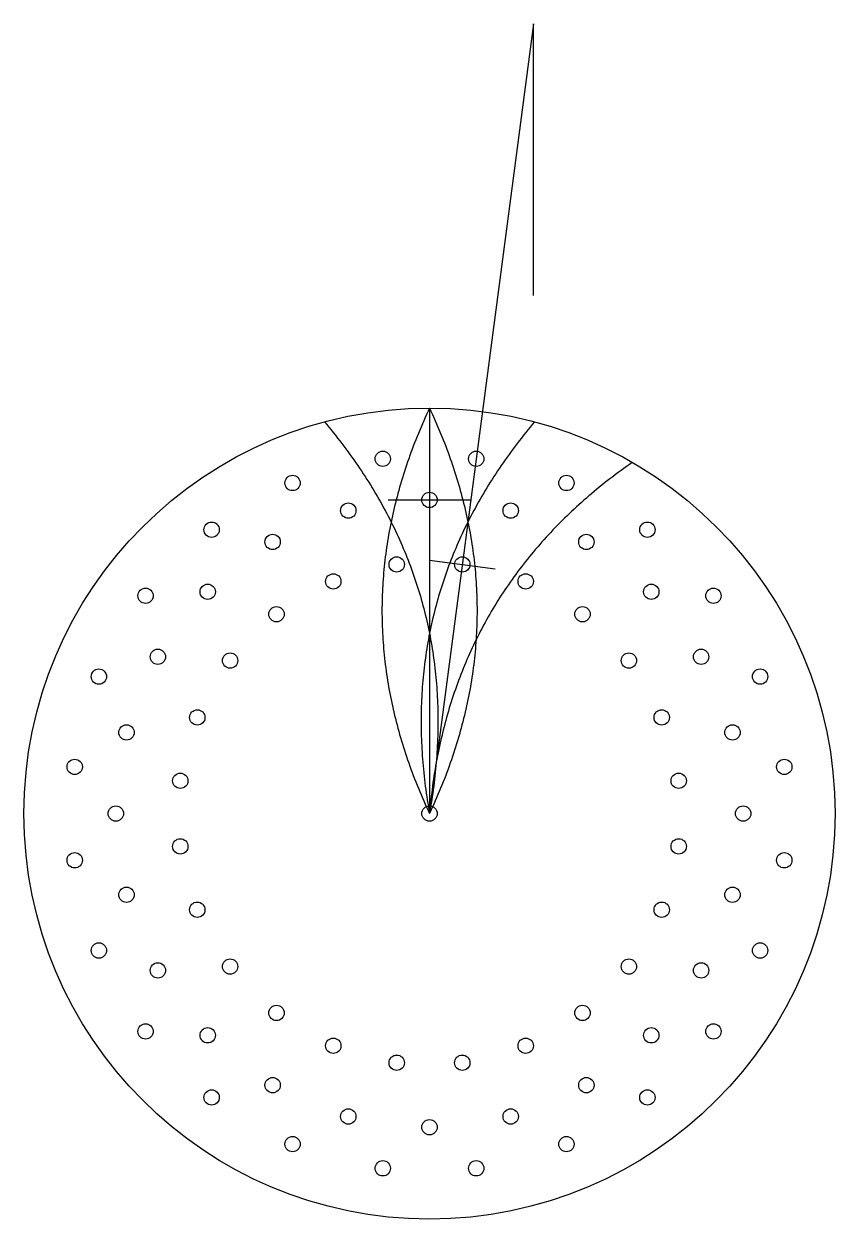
# Model space of a CAD drawing. Header units: millimetres. Extents: x -320 to 320, y -320 to 623.
import ezdxf

# ---------------------------------------------------------------- set-up
doc = ezdxf.new("R2010")
doc.units = ezdxf.units.MM
doc.layers.get('0').update_dxf_attribs({"linetype": 'CONTINUOUS'})

msp = doc.modelspace()

# ---------------------------------------------------------------- linework, layer by layer
for p, q in [((82.04, 623.13), (0, 0)), ((82.04, 408.75), (82.04, 623.13)), ((0, 320), (0, 0)), ((-32.58, 247.48), (32.58, 247.48)), ((0, 200.01), (51.77, 193.19))]:
    msp.add_line(p, q)
for centre, radius in [((0, 0), 320), ((-36.85, 279.94), 6.05), ((36.85, 279.94), 6.05), ((-108.05, 260.86), 6.05), ((108.05, 260.86), 6.05), ((0, 247.48), 6.05), ((-64.05, 239.05), 6.05), ((64.05, 239.05), 6.05), ((-171.89, 224.01), 6.05), ((171.89, 224.01), 6.05), ((-123.74, 214.32), 6.05), ((123.74, 214.32), 6.05), ((-25.88, 196.6), 6.05), ((25.88, 196.6), 6.05), ((-75.88, 183.2), 6.05), ((75.88, 183.2), 6.05), ((-174.99, 174.99), 6.05), ((174.99, 174.99), 6.05), ((-224.01, 171.89), 6.05), ((224.01, 171.89), 6.05), ((-120.72, 157.32), 6.05), ((120.72, 157.32), 6.05), ((-214.32, 123.74), 6.05), ((-157.32, 120.72), 6.05), ((157.32, 120.72), 6.05), ((214.32, 123.74), 6.05), ((-260.86, 108.05), 6.05), ((260.86, 108.05), 6.05), ((-183.2, 75.88), 6.05), ((183.2, 75.88), 6.05), ((-239.05, 64.05), 6.05), ((239.05, 64.05), 6.05), ((-279.94, 36.85), 6.05), ((279.94, 36.85), 6.05), ((-196.6, 25.88), 6.05), ((196.6, 25.88), 6.05), ((-247.48, 0), 6.05), ((0, 0), 6.05), ((247.48, 0), 6.05), ((-196.6, -25.88), 6.05), ((196.6, -25.88), 6.05), ((-279.94, -36.85), 6.05), ((279.94, -36.85), 6.05), ((-239.05, -64.05), 6.05), ((239.05, -64.05), 6.05), ((-183.2, -75.88), 6.05), ((183.2, -75.88), 6.05), ((-260.86, -108.05), 6.05), ((260.86, -108.05), 6.05), ((-214.32, -123.74), 6.05), ((-157.32, -120.72), 6.05), ((157.32, -120.72), 6.05), ((214.32, -123.74), 6.05), ((-120.72, -157.32), 6.05), ((120.72, -157.32), 6.05), ((-224.01, -171.89), 6.05), ((-174.99, -174.99), 6.05), ((174.99, -174.99), 6.05), ((224.01, -171.89), 6.05), ((-75.88, -183.2), 6.05), ((75.88, -183.2), 6.05), ((-25.88, -196.6), 6.05), ((25.88, -196.6), 6.05), ((-123.74, -214.32), 6.05), ((123.74, -214.32), 6.05), ((-171.89, -224.01), 6.05), ((171.89, -224.01), 6.05), ((-64.05, -239.05), 6.05), ((64.05, -239.05), 6.05), ((0, -247.48), 6.05), ((-108.05, -260.86), 6.05), ((108.05, -260.86), 6.05), ((-36.85, -279.94), 6.05), ((36.85, -279.94), 6.05)]:
    msp.add_circle(centre, radius)
for points in [[(0, 320), (-75, 160), (0, 0)], [(0, 320), (75, 160), (0, 0)], [(-82.82, 309.1), (31.03, 173.96), (0, 0)], [(82.82, 309.1), (-31.03, 173.96), (0, 0)], [(160, 277.13), (15.05, 176.06), (0, 0)]]:
    msp.add_open_spline(points, degree=2)

doc.saveas('drawing.dxf')
